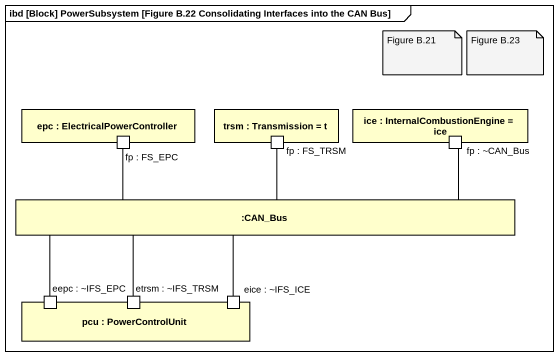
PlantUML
@startuml
mainframe ibd [Block] PowerSubsystem [Figure B.22 Consolidating Interfaces into the CAN Bus]
rectangle "epc : ElectricalPowerController" as epc {
  port "fp : FS_EPC" as fp_FS_EPC
}
rectangle "trsm : Transmission = t" as trsm {
  port "fp : FS_TRSM" as fp_FS_TRSM
}
rectangle "ice : InternalCombustionEngine = ice" as ice {
  port "fp : ~CAN_Bus" as fp_CAN_Bus
}
rectangle ":CAN_Bus" as CAN_Bus
rectangle "pcu : PowerControlUnit" as pcu {
  port "eepc : ~IFS_EPC" as eepc_IFS_EPC
  port "etrsm : ~IFS_TRSM" as etrsm_IFS_TRSM
  port "eice : ~IFS_ICE" as eice_IFS_ICE
}
fp_FS_EPC -right- CAN_Bus
fp_FS_TRSM -- CAN_Bus
fp_CAN_Bus -left- CAN_Bus
eepc_IFS_EPC -right- CAN_Bus
etrsm_IFS_TRSM -up- CAN_Bus
eice_IFS_ICE -up- CAN_Bus
note as N1
  Figure B.21
end note
note as N2
  Figure B.23
end note
@enduml
